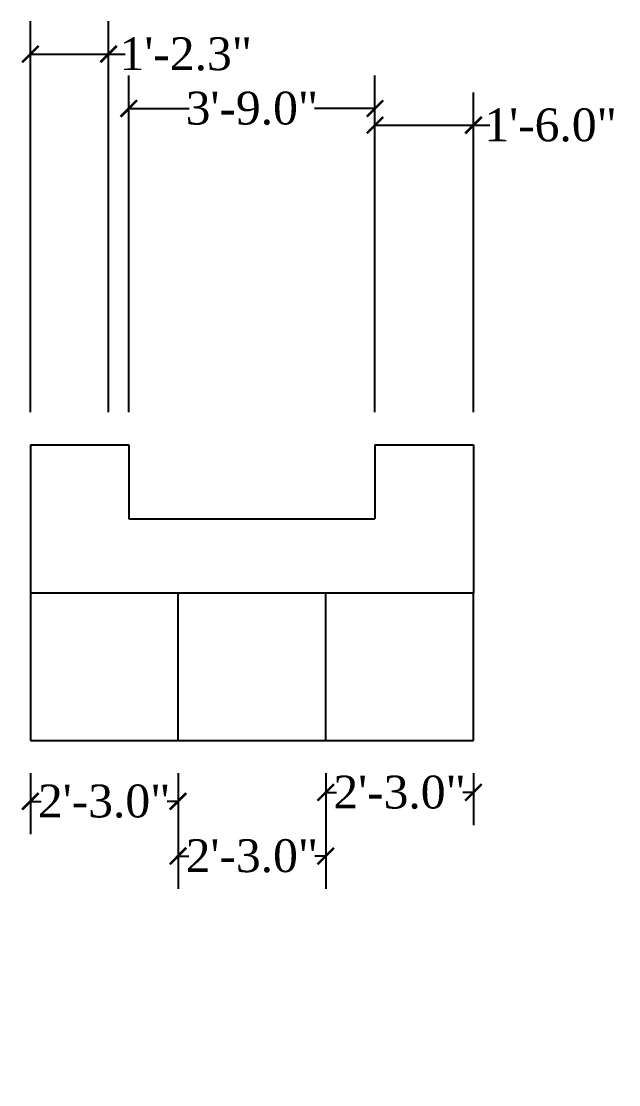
# Model space of a CAD drawing. Header units: inches. Extents: x -4654 to 94, y -24046 to 87.
# Drawn here: x -4654.2 to -4545, y -24045.8 to -23851.6 of the extents above; entities that cross this region are included whole.
import ezdxf

# ---------------------------------------------------------------- set-up
doc = ezdxf.new("R2010")
doc.units = ezdxf.units.IN
doc.header["$MEASUREMENT"] = 0
doc.styles.get("Standard").update_dxf_attribs({"font": 'times.ttf', "height": 6})
doc.dimstyles.get("Standard").update_dxf_attribs({"dimtxt": 6, "dimasz": 3, "dimexe": 6, "dimexo": 6, "dimgap": 0.09, "dimtad": 0, "dimtih": 1, "dimtoh": 1, "dimdec": 1, "dimzin": 0, "dimdsep": 46, "dimlunit": 3, "dimtxsty": 'Standard', "dimblk": 'ARCHTICK', "dimcen": 0.09, "dimadec": 0, "dimazin": 0, "dimtfac": 1, "dimtdec": 1, "dimtofl": 0, "dimtmove": 0, "dimatfit": 3, "dimldrblk": 'ARCHTICK', "dimfxl": 1, "dimtolj": 1, "dimtzin": 0, "dimarcsym": 0})

# ---------------------------------------------------------------- blocks, each defined once
blk = doc.blocks.new('_ArchTick')
at = {"color": 0, "linetype": 'ByBlock', "const_width": 0.15}
blk.add_lwpolyline([(-0.5, -0.5), (0.5, 0.5)], dxfattribs=at)
blk = doc.blocks.new('*D38')
at = {"color": 0, "lineweight": -2}
for p, q in [((-4634.51, -23922.95), (-4634.51, -23861.49)), ((-4589.51, -23922.95), (-4589.51, -23861.49)), ((-4634.51, -23867.49), (-4623.46, -23867.49)), ((-4589.51, -23867.49), (-4600.56, -23867.49))]:
    blk.add_line(p, q, dxfattribs=at)
at = {"layer": 'Defpoints', "color": 0}
for p in [(-4589.51, -23867.49), (-4634.51, -23928.95, 54), (-4589.51, -23928.95, 54)]:
    blk.add_point(p, dxfattribs=at)
at = {"color": 0, "lineweight": -2, "xscale": 3, "yscale": 3, "zscale": 3, "rotation": 180}
blk.add_blockref('_ArchTick', (-4634.51, -23867.49), dxfattribs=at)
at = {"color": 0, "lineweight": -2, "xscale": 3, "yscale": 3, "zscale": 3}
blk.add_blockref('_ArchTick', (-4589.51, -23867.49), dxfattribs=at)
at = {"color": 0, "insert": (-4612.01, -23867.49), "char_height": 6, "attachment_point": 5}
blk.add_mtext('\\A1;3\'-9.0"', dxfattribs=at)
blk = doc.blocks.new('*D39')
at = {"color": 0, "lineweight": -2}
for p, q in [((-4589.51, -23922.95), (-4589.51, -23864.55)), ((-4571.51, -23922.95), (-4571.51, -23864.55)), ((-4589.51, -23870.55), (-4571.51, -23870.55)), ((-4571.51, -23870.55), (-4568.51, -23870.55))]:
    blk.add_line(p, q, dxfattribs=at)
at = {"layer": 'Defpoints', "color": 0}
for p in [(-4571.51, -23870.55), (-4589.51, -23928.95, 54), (-4571.51, -23928.95, 54)]:
    blk.add_point(p, dxfattribs=at)
at = {"color": 0, "lineweight": -2, "xscale": 3, "yscale": 3, "zscale": 3, "rotation": 180}
blk.add_blockref('_ArchTick', (-4589.51, -23870.55), dxfattribs=at)
at = {"color": 0, "lineweight": -2, "xscale": 3, "yscale": 3, "zscale": 3}
blk.add_blockref('_ArchTick', (-4571.51, -23870.55), dxfattribs=at)
at = {"color": 0, "insert": (-4557.4, -23870.55), "char_height": 6, "attachment_point": 5}
blk.add_mtext('\\A1;1\'-6.0"', dxfattribs=at)
blk = doc.blocks.new('*D40')
at = {"color": 0, "lineweight": -2}
for p, q in [((-4652.51, -23922.95), (-4652.51, -23851.56)), ((-4638.2, -23922.95), (-4638.2, -23851.56)), ((-4652.51, -23857.56), (-4638.2, -23857.56)), ((-4638.2, -23857.56), (-4635.2, -23857.56))]:
    blk.add_line(p, q, dxfattribs=at)
at = {"layer": 'Defpoints', "color": 0}
for p in [(-4638.2, -23857.56), (-4652.51, -23928.95, 54), (-4638.2, -23928.95, 54)]:
    blk.add_point(p, dxfattribs=at)
at = {"color": 0, "lineweight": -2, "xscale": 3, "yscale": 3, "zscale": 3, "rotation": 180}
blk.add_blockref('_ArchTick', (-4652.51, -23857.56), dxfattribs=at)
at = {"color": 0, "lineweight": -2, "xscale": 3, "yscale": 3, "zscale": 3}
blk.add_blockref('_ArchTick', (-4638.2, -23857.56), dxfattribs=at)
at = {"color": 0, "insert": (-4624.09, -23857.56), "char_height": 6, "attachment_point": 5}
blk.add_mtext('\\A1;1\'-2.3"', dxfattribs=at)
blk = doc.blocks.new('*D41')
at = {"color": 0, "lineweight": -2}
for p, q in [((-4652.51, -23988.95), (-4652.51, -24000.07)), ((-4625.51, -23988.95), (-4625.51, -24000.07)), ((-4652.51, -23994.07), (-4650.55, -23994.07)), ((-4625.51, -23994.07), (-4627.48, -23994.07))]:
    blk.add_line(p, q, dxfattribs=at)
at = {"layer": 'Defpoints', "color": 0}
for p in [(-4652.51, -23982.95), (-4625.51, -23982.95), (-4625.51, -23994.07)]:
    blk.add_point(p, dxfattribs=at)
at = {"color": 0, "lineweight": -2, "xscale": 3, "yscale": 3, "zscale": 3, "rotation": 180}
blk.add_blockref('_ArchTick', (-4652.51, -23994.07), dxfattribs=at)
at = {"color": 0, "lineweight": -2, "xscale": 3, "yscale": 3, "zscale": 3}
blk.add_blockref('_ArchTick', (-4625.51, -23994.07), dxfattribs=at)
at = {"color": 0, "insert": (-4639.01, -23994.07), "char_height": 6, "attachment_point": 5}
blk.add_mtext('\\A1;2\'-3.0"', dxfattribs=at)
blk = doc.blocks.new('*D42')
at = {"color": 0, "lineweight": -2}
for p, q in [((-4625.51, -23988.95), (-4625.51, -24010.06)), ((-4598.51, -23988.95), (-4598.51, -24010.06)), ((-4625.51, -24004.06), (-4623.55, -24004.06)), ((-4598.51, -24004.06), (-4600.48, -24004.06))]:
    blk.add_line(p, q, dxfattribs=at)
at = {"layer": 'Defpoints', "color": 0}
for p in [(-4625.51, -23982.95), (-4598.51, -23982.95), (-4598.51, -24004.06)]:
    blk.add_point(p, dxfattribs=at)
at = {"color": 0, "lineweight": -2, "xscale": 3, "yscale": 3, "zscale": 3, "rotation": 180}
blk.add_blockref('_ArchTick', (-4625.51, -24004.06), dxfattribs=at)
at = {"color": 0, "lineweight": -2, "xscale": 3, "yscale": 3, "zscale": 3}
blk.add_blockref('_ArchTick', (-4598.51, -24004.06), dxfattribs=at)
at = {"color": 0, "insert": (-4612.01, -24004.06), "char_height": 6, "attachment_point": 5}
blk.add_mtext('\\A1;2\'-3.0"', dxfattribs=at)
blk = doc.blocks.new('*D43')
at = {"color": 0, "lineweight": -2}
for p, q in [((-4598.51, -23988.95), (-4598.51, -23998.44)), ((-4571.51, -23988.95), (-4571.51, -23998.44)), ((-4598.51, -23992.44), (-4596.55, -23992.44)), ((-4571.51, -23992.44), (-4573.48, -23992.44))]:
    blk.add_line(p, q, dxfattribs=at)
at = {"layer": 'Defpoints', "color": 0}
for p in [(-4598.51, -23982.95), (-4571.51, -23982.95), (-4571.51, -23992.44)]:
    blk.add_point(p, dxfattribs=at)
at = {"color": 0, "lineweight": -2, "xscale": 3, "yscale": 3, "zscale": 3, "rotation": 180}
blk.add_blockref('_ArchTick', (-4598.51, -23992.44), dxfattribs=at)
at = {"color": 0, "lineweight": -2, "xscale": 3, "yscale": 3, "zscale": 3}
blk.add_blockref('_ArchTick', (-4571.51, -23992.44), dxfattribs=at)
at = {"color": 0, "insert": (-4585.01, -23992.44), "char_height": 6, "attachment_point": 5}
blk.add_mtext('\\A1;2\'-3.0"', dxfattribs=at)

msp = doc.modelspace()

# ---------------------------------------------------------------- linework, layer by layer
for p, q in [((-4652.51, -23928.95), (-4634.51, -23928.95)), ((-4652.51, -23928.95), (-4652.51, -23955.95)), ((-4634.51, -23928.95), (-4634.51, -23942.45)), ((-4589.51, -23928.95), (-4571.51, -23928.95)), ((-4589.51, -23928.95), (-4589.51, -23942.45)), ((-4571.51, -23928.95), (-4571.51, -23955.95)), ((-4634.51, -23942.45), (-4589.51, -23942.45)), ((-4652.51, -23955.95), (-4625.51, -23955.95)), ((-4652.51, -23955.95), (-4652.51, -23982.95)), ((-4625.51, -23955.95), (-4598.51, -23955.95)), ((-4625.51, -23982.95), (-4625.51, -23955.95)), ((-4598.51, -23955.95), (-4571.51, -23955.95)), ((-4598.51, -23982.95), (-4598.51, -23955.95)), ((-4571.51, -23982.95), (-4571.51, -23955.95)), ((-4652.51, -23982.95), (-4625.51, -23982.95)), ((-4625.51, -23982.95), (-4598.51, -23982.95)), ((-4598.51, -23982.95), (-4571.51, -23982.95))]:
    msp.add_line(p, q)

# ---------------------------------------------------------------- texts
at = {"extrusion": (1, -1.22465e-16, 0), "attachment_point": 1, "text_direction": (0, 1, 0)}
for s, insert, char_height, width in [('Id is - 22-49172-3 and id will be 72', (-4652.51, -24046.06, 85.91), 4, 98.0452), ('Exp - 4.5', (-4652.51, -24042.82, 102.05), 6, 52.1657)]:
    msp.add_mtext(s, dxfattribs=dict(at, insert=insert, char_height=char_height, width=width))

# ---------------------------------------------------------------- dimensions: what is measured, and where the dimension line sits
for p1, p2, distance, picture, middle in [((-4652.51, -23928.95, 54), (-4638.2, -23928.95, 54), 71.38, '*D40', (-4624.09, -23857.56)), ((-4634.51, -23928.95, 54), (-4589.51, -23928.95, 54), 61.46, '*D38', (-4612.01, -23867.49)), ((-4589.51, -23928.95, 54), (-4571.51, -23928.95, 54), 58.4, '*D39', (-4557.4, -23870.55)), ((-4652.51, -23982.95), (-4625.51, -23982.95), -11.13, '*D41', (-4639.01, -23994.07)), ((-4625.51, -23982.95), (-4598.51, -23982.95), -21.12, '*D42', (-4612.01, -24004.06)), ((-4598.51, -23982.95), (-4571.51, -23982.95), -9.5, '*D43', (-4585.01, -23992.44))]:
    dim = msp.add_aligned_dim(p1=p1, p2=p2, distance=distance, dimstyle='Standard')
    dim.commit()
    dim.dimension.update_dxf_attribs({"geometry": picture, "text_midpoint": middle})

doc.saveas('drawing.dxf')
